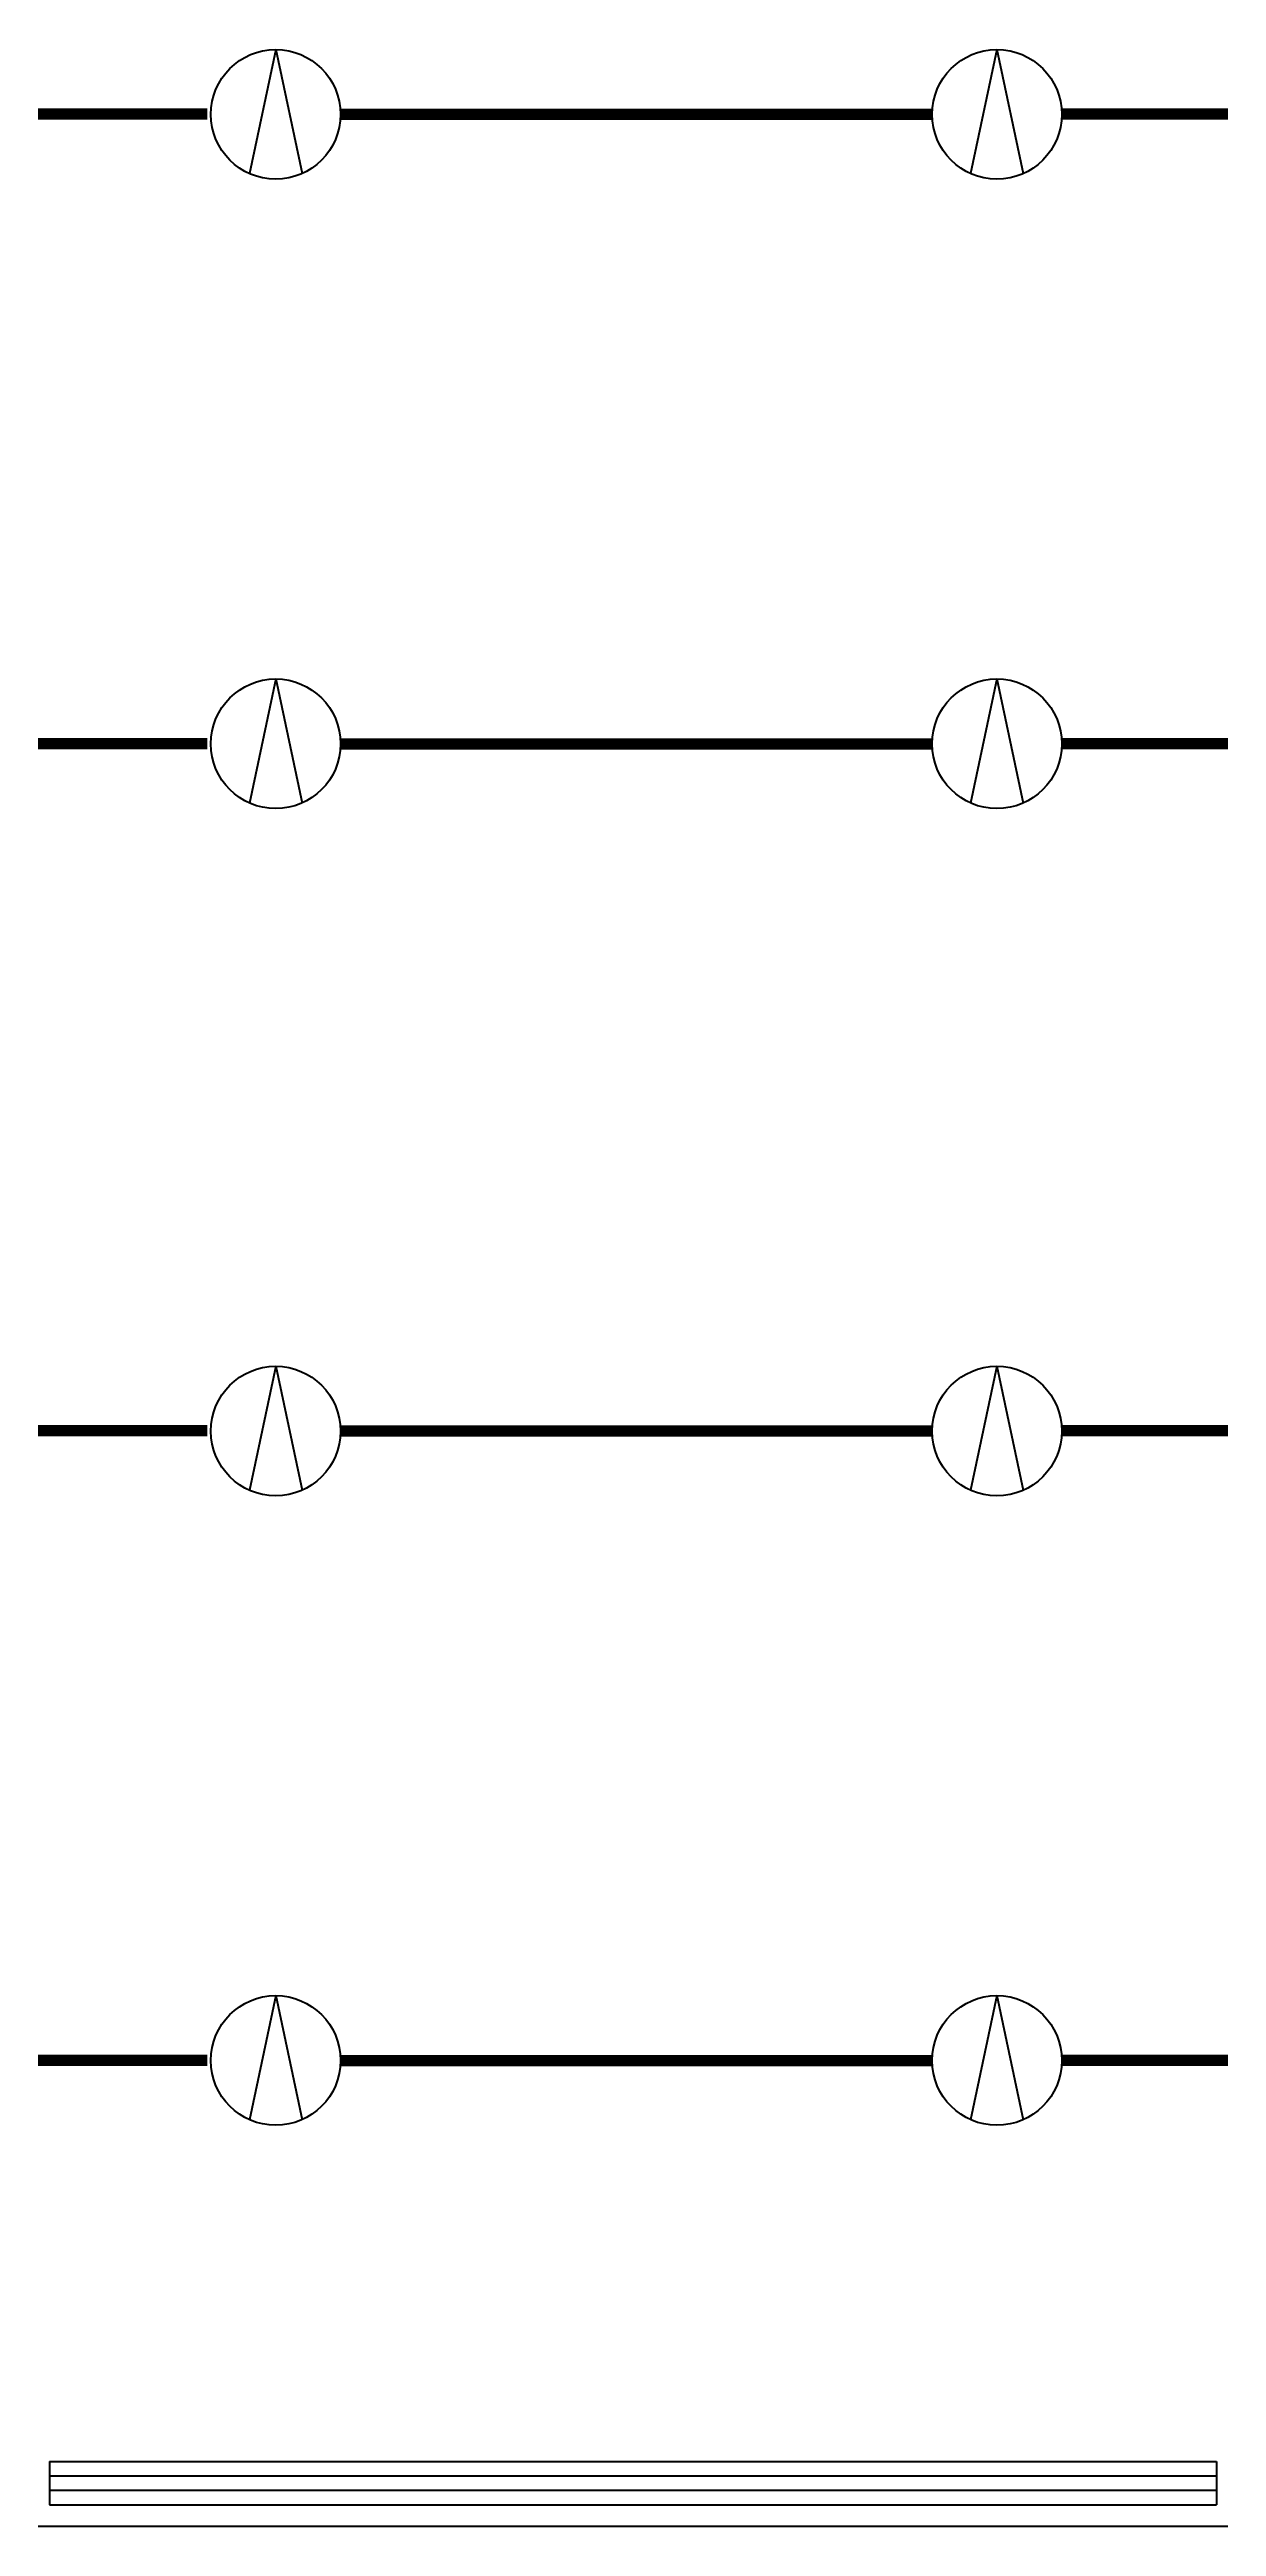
# Model space of a CAD drawing. Extents: x 12152 to 491505, y 111028 to 412681.
# Drawn here: x 53320 to 58720, y 188294 to 199756 of the extents above; entities that cross this region are included whole.
import ezdxf

# ---------------------------------------------------------------- set-up
doc = ezdxf.new("R2010")
doc.units = 0
doc.header["$LTSCALE"] = 1000
doc.header["$MEASUREMENT"] = 0
for name, color, linetype in [('EQUIP-照明', 3, 'Continuous'), ('WINDOW', 4, 'Continuous'), ('WIRE-照明', 1, 'Continuous'), ('图框(锁住)', 7, 'Continuous')]:
    doc.layers.add(name, color=color, linetype=linetype)
doc.styles.add('_TCH_LABEL', font='COMPLEX', dxfattribs={"bigfont": 'GBCBIG'})

# ---------------------------------------------------------------- blocks, each defined once
blk = doc.blocks.new('$TCHSYS$WIN2D')
for p, q in [((-0.5, 0.5), (0.5, 0.5)), ((-0.5, 0.5), (-0.5, -0.5)), ((0.5, 0.5), (0.5, -0.5)), ((0.5, 0.1667), (-0.5, 0.1667)), ((0.5, -0.1667), (-0.5, -0.1667)), ((-0.5, -0.5), (0.5, -0.5))]:
    blk.add_line(p, q)
blk = doc.blocks.new('$equip$00001177')
for q in [(-0.203, -0.457), (0.203, -0.457)]:
    blk.add_line((0, 0.5), q)
blk.add_circle((0, 0), 0.5)
at = {"style": '_TCH_LABEL', "flags": 9}
blk.add_attdef('A', (0, 0), '', height=0.00002, dxfattribs=at)

msp = doc.modelspace()

# ---------------------------------------------------------------- linework, layer by layer
at = {"layer": 'WIRE-照明', "linetype": 'Continuous', "const_width": 52.5}
for points in [[(50800.7, 199457.7), (54050.2, 199457.7)], [(54666.5, 199456.3), (57404.8, 199456.3)], [(58004, 199457.6), (61258.5, 199457.6)], [(50800.7, 196544), (54050.2, 196544)], [(54666.5, 196542.6), (57404.8, 196542.6)], [(58004, 196543.9), (61258.5, 196543.9)], [(50800.7, 193364.8), (54050.2, 193364.8)], [(54666.5, 193363.4), (57404.8, 193363.4)], [(58004, 193364.7), (61258.5, 193364.7)], [(50800.7, 190451.1), (54050.2, 190451.1)], [(54666.5, 190449.8), (57404.8, 190449.8)], [(58004, 190451.1), (61258.5, 190451.1)]]:
    msp.add_lwpolyline(points, dxfattribs=at)
at = {"layer": '图框(锁住)', "color": 0}
msp.add_lwpolyline([(82569.8, 188294.2), (51069.8, 188294.2)], dxfattribs=at)

# ---------------------------------------------------------------- block references
at = {"layer": 'EQUIP-照明'}
ref = msp.add_blockref('$equip$00001177', (54366.5, 199455.8), dxfattribs=dict(at, xscale=600, yscale=600, zscale=600))
ref.add_attrib('A', '深照型灯', (54366.5, 199455.8), dxfattribs={"layer": '0', "height": 0.012, "style": '_TCH_LABEL', "flags": 8})
ref = msp.add_blockref('$equip$00001177', (57704, 199455.8), dxfattribs=dict(at, xscale=600, yscale=600, zscale=600))
ref.add_attrib('A', '深照型灯', (57704, 199455.8), dxfattribs={"layer": '0', "height": 0.012, "style": '_TCH_LABEL', "flags": 8})
ref = msp.add_blockref('$equip$00001177', (54366.5, 196543.3), dxfattribs=dict(at, xscale=600, yscale=600, zscale=600))
ref.add_attrib('A', '深照型灯', (54366.5, 196543.3), dxfattribs={"layer": '0', "height": 0.012, "style": '_TCH_LABEL', "flags": 8})
ref = msp.add_blockref('$equip$00001177', (57704, 196543.3), dxfattribs=dict(at, xscale=600, yscale=600, zscale=600))
ref.add_attrib('A', '深照型灯', (57704, 196543.3), dxfattribs={"layer": '0', "height": 0.012, "style": '_TCH_LABEL', "flags": 8})
ref = msp.add_blockref('$equip$00001177', (54366.5, 193362.9), dxfattribs=dict(at, xscale=600, yscale=600, zscale=600))
ref.add_attrib('A', '深照型灯', (54366.5, 193362.9), dxfattribs={"layer": '0', "height": 0.012, "style": '_TCH_LABEL', "flags": 8})
ref = msp.add_blockref('$equip$00001177', (57704, 193362.9), dxfattribs=dict(at, xscale=600, yscale=600, zscale=600))
ref.add_attrib('A', '深照型灯', (57704, 193362.9), dxfattribs={"layer": '0', "height": 0.012, "style": '_TCH_LABEL', "flags": 8})
ref = msp.add_blockref('$equip$00001177', (54366.5, 190450.4), dxfattribs=dict(at, xscale=600, yscale=600, zscale=600))
ref.add_attrib('A', '深照型灯', (54366.5, 190450.4), dxfattribs={"layer": '0', "height": 0.012, "style": '_TCH_LABEL', "flags": 8})
ref = msp.add_blockref('$equip$00001177', (57704, 190450.4), dxfattribs=dict(at, xscale=600, yscale=600, zscale=600))
ref.add_attrib('A', '深照型灯', (57704, 190450.4), dxfattribs={"layer": '0', "height": 0.012, "style": '_TCH_LABEL', "flags": 8})
at = {"layer": 'WINDOW', "color": 0, "xscale": 5400, "yscale": 200, "zscale": 5400}
msp.add_blockref('$TCHSYS$WIN2D', (56019.8, 188494.2), dxfattribs=at)

doc.saveas('drawing.dxf')
